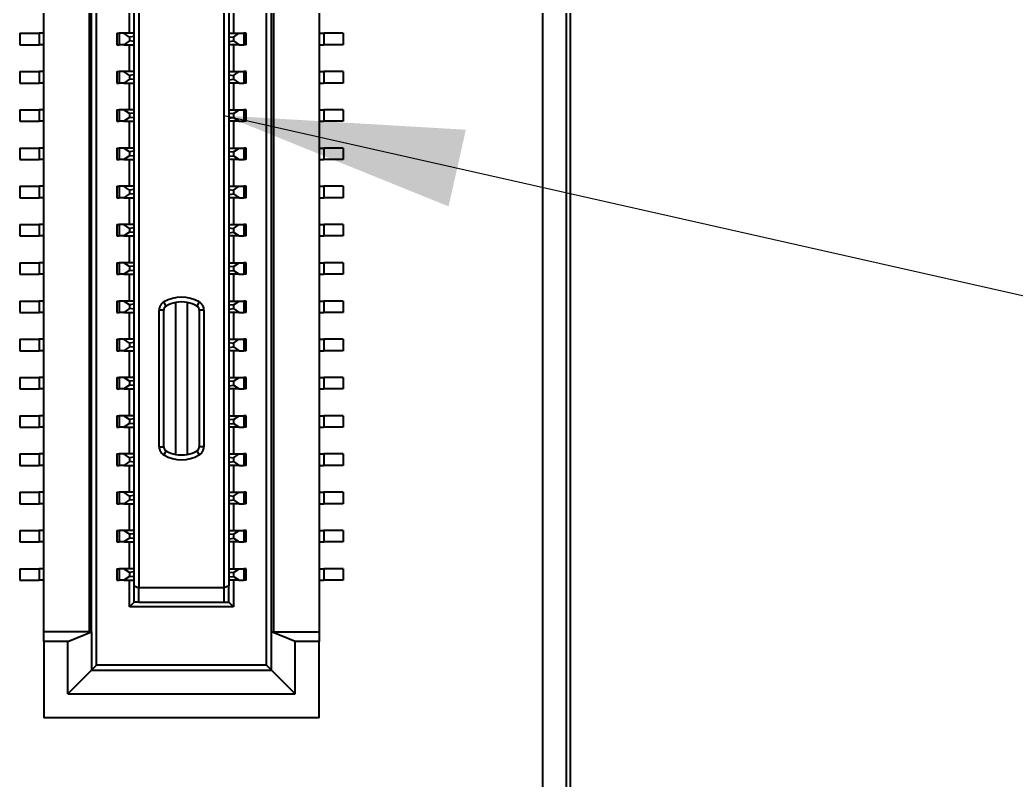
# Model space of a CAD drawing. Header units: millimetres. Extents: x 15 to 292, y 5 to 205.
# Drawn here: x 215.93 to 226.34, y 165.24 to 173.19 of the extents above; entities that cross this region are included whole.
import ezdxf

# ---------------------------------------------------------------- set-up
doc = ezdxf.new("R2010")
doc.units = ezdxf.units.MM
doc.layers.add('Annotations', color=7, linetype='Continuous')
doc.layers.add('Geometries', color=7, linetype='Continuous')
doc.dimstyles.new('ISO-25', dxfattribs={"dimtxt": 2.5, "dimasz": 2.5, "dimexe": 1.25, "dimexo": 0.625, "dimtad": 1, "dimtxsty": 'Standard', "dimcen": 2.5, "dimadec": 0, "dimazin": 0, "dimtfac": 1, "dimtmove": 0, "dimatfit": 3, "dimfxl": 1, "dimarcsym": 0})

msp = doc.modelspace()

# ---------------------------------------------------------------- linework, layer by layer
at = {"layer": 'Geometries', "linetype": 'Continuous', "lineweight": 40}
for p, q in [((221.64, 190.605), (221.64, 157.605)), ((221.683, 152.605), (221.683, 190.605)), ((221.39, 190.355), (221.39, 157.855)), ((216.725, 166.44), (216.725, 177.94)), ((218.505, 166.44), (218.505, 177.94)), ((216.65, 177.59), (216.65, 166.79)), ((216.675, 166.79), (216.675, 177.59)), ((218.555, 166.79), (218.555, 177.59)), ((218.58, 166.79), (218.58, 177.59)), ((217.17, 177.13), (217.17, 167.25)), ((218.06, 167.25), (218.06, 177.13)), ((216.175, 173.05), (216.175, 173.33)), ((217.07, 173.05), (217.07, 173.33)), ((217.12, 173.05), (217.12, 173.33)), ((218.11, 173.33), (218.11, 173.05)), ((218.16, 173.33), (218.16, 173.05)), ((219.055, 173.33), (219.055, 173.05)), ((215.925, 173.05), (215.925, 172.93)), ((215.925, 173.05), (216.125, 173.05)), ((216.175, 173.05), (216.125, 173.05)), ((216.125, 173.05), (216.125, 172.93)), ((216.175, 172.93), (216.175, 173.05)), ((216.94, 173.05), (216.962, 173.05)), ((216.94, 173.05), (216.94, 172.93)), ((217.011, 173.05), (216.962, 173.05)), ((216.962, 173.05), (216.962, 172.93)), ((217.07, 173.01), (217.011, 173.05)), ((217.07, 173.05), (217.011, 173.05)), ((217.07, 172.97), (217.011, 172.93)), ((217.12, 173.05), (217.07, 173.05)), ((217.118, 173.016), (217.07, 173.01)), ((217.07, 173.01), (217.07, 172.97)), ((217.118, 172.966), (217.07, 172.97)), ((217.12, 172.93), (217.12, 173.05)), ((218.11, 173.05), (218.16, 173.05)), ((218.11, 173.05), (218.11, 173.05)), ((218.11, 173.05), (218.11, 172.93)), ((218.113, 173.015), (218.16, 173.01)), ((218.113, 172.964), (218.16, 172.97)), ((218.16, 173.01), (218.219, 173.05)), ((218.16, 173.05), (218.219, 173.05)), ((218.16, 173.01), (218.16, 172.97)), ((218.16, 172.97), (218.219, 172.93)), ((218.219, 173.05), (218.268, 173.05)), ((218.29, 173.05), (218.268, 173.05)), ((218.268, 173.05), (218.268, 172.93)), ((218.29, 172.93), (218.29, 173.05)), ((219.055, 173.05), (219.105, 173.05)), ((219.055, 173.05), (219.055, 172.93)), ((219.105, 173.05), (219.105, 172.93)), ((219.305, 173.05), (219.105, 173.05)), ((219.305, 173.05), (219.305, 172.93)), ((215.925, 172.93), (216.125, 172.93)), ((216.175, 172.93), (216.125, 172.93)), ((216.175, 172.65), (216.175, 172.93)), ((216.94, 172.93), (216.962, 172.93)), ((217.011, 172.93), (216.962, 172.93)), ((217.011, 172.93), (217.07, 172.93)), ((217.07, 172.93), (217.12, 172.93)), ((217.07, 172.65), (217.07, 172.93)), ((217.12, 172.65), (217.12, 172.93)), ((218.16, 172.93), (218.11, 172.93)), ((218.11, 172.93), (218.11, 172.65)), ((218.16, 172.93), (218.16, 172.65)), ((218.219, 172.93), (218.16, 172.93)), ((218.219, 172.93), (218.268, 172.93)), ((218.29, 172.93), (218.268, 172.93)), ((219.055, 172.93), (219.105, 172.93)), ((219.055, 172.93), (219.055, 172.65)), ((219.305, 172.93), (219.105, 172.93)), ((215.925, 172.65), (216.125, 172.65)), ((215.925, 172.65), (215.925, 172.53)), ((216.125, 172.65), (216.125, 172.53)), ((216.175, 172.65), (216.125, 172.65)), ((216.175, 172.53), (216.175, 172.65)), ((216.94, 172.65), (216.94, 172.53)), ((216.94, 172.65), (216.962, 172.65)), ((216.962, 172.65), (216.962, 172.53)), ((217.011, 172.65), (216.962, 172.65)), ((217.07, 172.61), (217.011, 172.65)), ((217.07, 172.65), (217.011, 172.65)), ((217.12, 172.65), (217.07, 172.65)), ((217.12, 172.53), (217.12, 172.65)), ((218.11, 172.65), (218.11, 172.649)), ((218.11, 172.65), (218.16, 172.65)), ((218.11, 172.649), (218.11, 172.53)), ((218.16, 172.61), (218.219, 172.65)), ((218.16, 172.65), (218.219, 172.65)), ((218.219, 172.65), (218.268, 172.65)), ((218.268, 172.65), (218.268, 172.53)), ((218.29, 172.65), (218.268, 172.65)), ((218.29, 172.53), (218.29, 172.65)), ((219.055, 172.65), (219.105, 172.65)), ((219.055, 172.65), (219.055, 172.53)), ((219.305, 172.65), (219.105, 172.65)), ((219.105, 172.65), (219.105, 172.53)), ((219.305, 172.65), (219.305, 172.53)), ((217.07, 172.57), (217.011, 172.53)), ((217.118, 172.616), (217.07, 172.61)), ((217.07, 172.61), (217.07, 172.57)), ((217.118, 172.566), (217.07, 172.57)), ((218.113, 172.615), (218.16, 172.61)), ((218.113, 172.564), (218.16, 172.57)), ((218.16, 172.61), (218.16, 172.57)), ((218.16, 172.57), (218.219, 172.53)), ((215.925, 172.53), (216.125, 172.53)), ((216.175, 172.53), (216.125, 172.53)), ((216.175, 172.25), (216.175, 172.53)), ((216.94, 172.53), (216.962, 172.53)), ((217.011, 172.53), (216.962, 172.53)), ((217.011, 172.53), (217.07, 172.53)), ((217.07, 172.25), (217.07, 172.53)), ((217.07, 172.53), (217.12, 172.53)), ((217.12, 172.25), (217.12, 172.53)), ((218.11, 172.53), (218.11, 172.25)), ((218.16, 172.53), (218.11, 172.53)), ((218.16, 172.53), (218.16, 172.25)), ((218.219, 172.53), (218.16, 172.53)), ((218.219, 172.53), (218.268, 172.53)), ((218.29, 172.53), (218.268, 172.53)), ((219.055, 172.53), (219.055, 172.25)), ((219.055, 172.53), (219.105, 172.53)), ((219.305, 172.53), (219.105, 172.53)), ((215.925, 172.25), (215.925, 172.13)), ((215.925, 172.25), (216.125, 172.25)), ((216.125, 172.25), (216.125, 172.13)), ((216.175, 172.25), (216.125, 172.25)), ((216.175, 172.13), (216.175, 172.25)), ((216.94, 172.25), (216.962, 172.25)), ((216.94, 172.25), (216.94, 172.13)), ((217.011, 172.25), (216.962, 172.25)), ((216.962, 172.25), (216.962, 172.13)), ((217.07, 172.21), (217.011, 172.25)), ((217.07, 172.25), (217.011, 172.25)), ((217.12, 172.25), (217.07, 172.25)), ((217.12, 172.13), (217.12, 172.25)), ((218.11, 172.25), (218.16, 172.25)), ((218.11, 172.25), (218.11, 172.249)), ((218.11, 172.249), (218.11, 172.13)), ((218.16, 172.21), (218.219, 172.25)), ((218.16, 172.25), (218.219, 172.25)), ((218.219, 172.25), (218.268, 172.25)), ((218.29, 172.25), (218.268, 172.25)), ((218.268, 172.25), (218.268, 172.13)), ((218.29, 172.13), (218.29, 172.25)), ((219.055, 172.25), (219.105, 172.25)), ((219.055, 172.25), (219.055, 172.13)), ((219.305, 172.25), (219.105, 172.25)), ((219.105, 172.25), (219.105, 172.13)), ((219.305, 172.25), (219.305, 172.13)), ((215.925, 172.13), (216.125, 172.13)), ((216.175, 172.13), (216.125, 172.13)), ((216.175, 171.85), (216.175, 172.13)), ((216.94, 172.13), (216.962, 172.13)), ((217.011, 172.13), (216.962, 172.13)), ((217.07, 172.17), (217.011, 172.13)), ((217.011, 172.13), (217.07, 172.13)), ((217.118, 172.216), (217.07, 172.21)), ((217.07, 172.21), (217.07, 172.17)), ((217.118, 172.166), (217.07, 172.17)), ((217.07, 172.13), (217.12, 172.13)), ((217.07, 171.85), (217.07, 172.13)), ((217.12, 171.85), (217.12, 172.13)), ((218.16, 172.13), (218.11, 172.13)), ((218.11, 172.13), (218.11, 171.85)), ((218.113, 172.215), (218.16, 172.21)), ((218.113, 172.164), (218.16, 172.17)), ((218.16, 172.21), (218.16, 172.17)), ((218.16, 172.17), (218.219, 172.13)), ((218.16, 172.13), (218.16, 171.85)), ((218.219, 172.13), (218.16, 172.13)), ((218.219, 172.13), (218.268, 172.13)), ((218.29, 172.13), (218.268, 172.13)), ((219.055, 172.13), (219.105, 172.13)), ((219.055, 172.13), (219.055, 171.85)), ((219.305, 172.13), (219.105, 172.13)), ((215.925, 171.85), (216.125, 171.85)), ((215.925, 171.85), (215.925, 171.73)), ((216.175, 171.85), (216.125, 171.85)), ((216.125, 171.85), (216.125, 171.73)), ((216.175, 171.73), (216.175, 171.85)), ((216.94, 171.85), (216.962, 171.85)), ((216.94, 171.85), (216.94, 171.73)), ((216.962, 171.85), (216.962, 171.73)), ((217.011, 171.85), (216.962, 171.85)), ((217.07, 171.85), (217.011, 171.85)), ((217.07, 171.81), (217.011, 171.85)), ((217.12, 171.85), (217.07, 171.85)), ((217.118, 171.816), (217.07, 171.81)), ((217.07, 171.81), (217.07, 171.77)), ((217.12, 171.73), (217.12, 171.85)), ((218.11, 171.85), (218.16, 171.85)), ((218.11, 171.85), (218.11, 171.73)), ((218.113, 171.815), (218.16, 171.81)), ((218.16, 171.85), (218.219, 171.85)), ((218.16, 171.81), (218.219, 171.85)), ((218.16, 171.81), (218.16, 171.77)), ((218.219, 171.85), (218.268, 171.85)), ((218.268, 171.85), (218.268, 171.73)), ((218.29, 171.85), (218.268, 171.85)), ((218.29, 171.73), (218.29, 171.85)), ((219.055, 171.85), (219.105, 171.85)), ((219.055, 171.85), (219.055, 171.73)), ((219.105, 171.85), (219.105, 171.73)), ((219.305, 171.85), (219.105, 171.85)), ((219.305, 171.85), (219.305, 171.73)), ((215.925, 171.73), (216.125, 171.73)), ((216.175, 171.73), (216.125, 171.73)), ((216.175, 171.45), (216.175, 171.73)), ((216.94, 171.73), (216.962, 171.73)), ((217.011, 171.73), (216.962, 171.73)), ((217.07, 171.77), (217.011, 171.73)), ((217.011, 171.73), (217.07, 171.73)), ((217.118, 171.766), (217.07, 171.77)), ((217.07, 171.73), (217.12, 171.73)), ((217.07, 171.45), (217.07, 171.73)), ((217.12, 171.45), (217.12, 171.73)), ((218.11, 171.73), (218.11, 171.45)), ((218.16, 171.73), (218.11, 171.73)), ((218.11, 171.73), (218.11, 171.73)), ((218.113, 171.764), (218.16, 171.77)), ((218.16, 171.77), (218.219, 171.73)), ((218.16, 171.73), (218.16, 171.45)), ((218.219, 171.73), (218.16, 171.73)), ((218.219, 171.73), (218.268, 171.73)), ((218.29, 171.73), (218.268, 171.73)), ((219.055, 171.73), (219.055, 171.45)), ((219.055, 171.73), (219.105, 171.73)), ((219.305, 171.73), (219.105, 171.73)), ((215.925, 171.45), (216.125, 171.45)), ((215.925, 171.45), (215.925, 171.33)), ((216.175, 171.45), (216.125, 171.45)), ((216.125, 171.45), (216.125, 171.33)), ((216.175, 171.33), (216.175, 171.45)), ((216.94, 171.45), (216.962, 171.45)), ((216.94, 171.45), (216.94, 171.33)), ((217.011, 171.45), (216.962, 171.45)), ((216.962, 171.45), (216.962, 171.33)), ((217.07, 171.45), (217.011, 171.45)), ((217.07, 171.41), (217.011, 171.45)), ((217.12, 171.45), (217.07, 171.45)), ((217.118, 171.416), (217.07, 171.41)), ((217.07, 171.41), (217.07, 171.37)), ((217.12, 171.33), (217.12, 171.45)), ((218.11, 171.45), (218.16, 171.45)), ((218.11, 171.45), (218.11, 171.33)), ((218.113, 171.415), (218.16, 171.41)), ((218.16, 171.45), (218.219, 171.45)), ((218.16, 171.41), (218.219, 171.45)), ((218.16, 171.41), (218.16, 171.37)), ((218.219, 171.45), (218.268, 171.45)), ((218.268, 171.45), (218.268, 171.33)), ((218.29, 171.45), (218.268, 171.45)), ((218.29, 171.33), (218.29, 171.45)), ((219.055, 171.45), (219.105, 171.45)), ((219.055, 171.45), (219.055, 171.33)), ((219.105, 171.45), (219.105, 171.33)), ((219.305, 171.45), (219.105, 171.45)), ((219.305, 171.45), (219.305, 171.33)), ((215.925, 171.33), (216.125, 171.33)), ((216.175, 171.33), (216.125, 171.33)), ((216.175, 171.05), (216.175, 171.33)), ((216.94, 171.33), (216.962, 171.33)), ((217.011, 171.33), (216.962, 171.33)), ((217.07, 171.37), (217.011, 171.33)), ((217.011, 171.33), (217.07, 171.33)), ((217.118, 171.366), (217.07, 171.37)), ((217.07, 171.33), (217.12, 171.33)), ((217.07, 171.05), (217.07, 171.33)), ((217.12, 171.05), (217.12, 171.33)), ((218.11, 171.33), (218.11, 171.33)), ((218.11, 171.33), (218.11, 171.05)), ((218.16, 171.33), (218.11, 171.33)), ((218.113, 171.364), (218.16, 171.37)), ((218.16, 171.37), (218.219, 171.33)), ((218.16, 171.33), (218.16, 171.05)), ((218.219, 171.33), (218.16, 171.33)), ((218.219, 171.33), (218.268, 171.33)), ((218.29, 171.33), (218.268, 171.33)), ((219.055, 171.33), (219.055, 171.05)), ((219.055, 171.33), (219.105, 171.33)), ((219.305, 171.33), (219.105, 171.33)), ((215.925, 171.05), (216.125, 171.05)), ((215.925, 171.05), (215.925, 170.93)), ((216.175, 171.05), (216.125, 171.05)), ((216.125, 171.05), (216.125, 170.93)), ((216.175, 170.93), (216.175, 171.05)), ((216.94, 171.05), (216.94, 170.93)), ((216.94, 171.05), (216.962, 171.05)), ((217.011, 171.05), (216.962, 171.05)), ((216.962, 171.05), (216.962, 170.93)), ((217.07, 171.05), (217.011, 171.05)), ((217.07, 171.01), (217.011, 171.05)), ((217.12, 171.05), (217.07, 171.05)), ((217.118, 171.016), (217.07, 171.01)), ((217.07, 171.01), (217.07, 170.97)), ((217.12, 170.93), (217.12, 171.05)), ((218.11, 171.05), (218.11, 170.93)), ((218.11, 171.05), (218.16, 171.05)), ((218.113, 171.015), (218.16, 171.01)), ((218.16, 171.01), (218.219, 171.05)), ((218.16, 171.05), (218.219, 171.05)), ((218.16, 171.01), (218.16, 170.97)), ((218.219, 171.05), (218.268, 171.05)), ((218.29, 171.05), (218.268, 171.05)), ((218.268, 171.05), (218.268, 170.93)), ((218.29, 170.93), (218.29, 171.05)), ((219.055, 171.05), (219.105, 171.05)), ((219.055, 171.05), (219.055, 170.93)), ((219.105, 171.05), (219.105, 170.93)), ((219.305, 171.05), (219.105, 171.05)), ((219.305, 171.05), (219.305, 170.93)), ((215.925, 170.93), (216.125, 170.93)), ((216.175, 170.93), (216.125, 170.93)), ((216.175, 170.65), (216.175, 170.93)), ((216.94, 170.93), (216.962, 170.93)), ((217.011, 170.93), (216.962, 170.93)), ((217.07, 170.97), (217.011, 170.93)), ((217.011, 170.93), (217.07, 170.93)), ((217.118, 170.966), (217.07, 170.97)), ((217.07, 170.93), (217.12, 170.93)), ((217.07, 170.65), (217.07, 170.93)), ((217.12, 170.65), (217.12, 170.93)), ((218.16, 170.93), (218.11, 170.93)), ((218.11, 170.93), (218.11, 170.93)), ((218.11, 170.93), (218.11, 170.65)), ((218.113, 170.964), (218.16, 170.97)), ((218.16, 170.97), (218.219, 170.93)), ((218.16, 170.93), (218.16, 170.65)), ((218.219, 170.93), (218.16, 170.93)), ((218.219, 170.93), (218.268, 170.93)), ((218.29, 170.93), (218.268, 170.93)), ((219.055, 170.93), (219.105, 170.93)), ((219.055, 170.93), (219.055, 170.65)), ((219.305, 170.93), (219.105, 170.93)), ((215.925, 170.65), (215.925, 170.53)), ((215.925, 170.65), (216.125, 170.65)), ((216.175, 170.65), (216.125, 170.65)), ((216.125, 170.65), (216.125, 170.53)), ((216.175, 170.53), (216.175, 170.65)), ((216.94, 170.65), (216.962, 170.65)), ((216.94, 170.65), (216.94, 170.53)), ((216.962, 170.65), (216.962, 170.53)), ((217.011, 170.65), (216.962, 170.65)), ((217.07, 170.65), (217.011, 170.65)), ((217.07, 170.61), (217.011, 170.65)), ((217.07, 170.57), (217.011, 170.53)), ((217.12, 170.65), (217.07, 170.65)), ((217.118, 170.616), (217.07, 170.61)), ((217.07, 170.61), (217.07, 170.57)), ((217.118, 170.566), (217.07, 170.57)), ((217.12, 170.53), (217.12, 170.65)), ((218.11, 170.65), (218.11, 170.53)), ((218.11, 170.65), (218.16, 170.65)), ((218.113, 170.615), (218.16, 170.61)), ((218.113, 170.564), (218.16, 170.57)), ((218.16, 170.61), (218.219, 170.65)), ((218.16, 170.65), (218.219, 170.65)), ((218.16, 170.61), (218.16, 170.57)), ((218.16, 170.57), (218.219, 170.53)), ((218.219, 170.65), (218.268, 170.65)), ((218.29, 170.65), (218.268, 170.65)), ((218.268, 170.65), (218.268, 170.53)), ((218.29, 170.53), (218.29, 170.65)), ((219.055, 170.65), (219.105, 170.65)), ((219.055, 170.65), (219.055, 170.53)), ((219.305, 170.65), (219.105, 170.65)), ((219.105, 170.65), (219.105, 170.53)), ((219.305, 170.65), (219.305, 170.53)), ((215.925, 170.53), (216.125, 170.53)), ((216.175, 170.53), (216.125, 170.53)), ((216.175, 170.25), (216.175, 170.53)), ((216.94, 170.53), (216.962, 170.53)), ((217.011, 170.53), (216.962, 170.53)), ((217.011, 170.53), (217.07, 170.53)), ((217.07, 170.53), (217.12, 170.53)), ((217.07, 170.25), (217.07, 170.53)), ((217.12, 170.25), (217.12, 170.53)), ((218.16, 170.53), (218.11, 170.53)), ((218.11, 170.53), (218.11, 170.25)), ((218.11, 170.53), (218.11, 170.53)), ((218.16, 170.53), (218.16, 170.25)), ((218.219, 170.53), (218.16, 170.53)), ((218.219, 170.53), (218.268, 170.53)), ((218.29, 170.53), (218.268, 170.53)), ((219.055, 170.53), (219.105, 170.53)), ((219.055, 170.53), (219.055, 170.25)), ((219.305, 170.53), (219.105, 170.53)), ((215.925, 170.25), (216.125, 170.25)), ((215.925, 170.25), (215.925, 170.13)), ((216.175, 170.25), (216.125, 170.25)), ((216.125, 170.25), (216.125, 170.13)), ((216.175, 170.13), (216.175, 170.25)), ((216.94, 170.25), (216.94, 170.13)), ((216.94, 170.25), (216.962, 170.25)), ((217.011, 170.25), (216.962, 170.25)), ((216.962, 170.25), (216.962, 170.13)), ((217.07, 170.25), (217.011, 170.25)), ((217.07, 170.21), (217.011, 170.25)), ((217.12, 170.25), (217.07, 170.25)), ((217.12, 170.13), (217.12, 170.25)), ((218.11, 170.25), (218.16, 170.25)), ((218.11, 170.25), (218.11, 170.13)), ((218.16, 170.21), (218.219, 170.25)), ((218.16, 170.25), (218.219, 170.25)), ((218.219, 170.25), (218.268, 170.25)), ((218.29, 170.25), (218.268, 170.25)), ((218.268, 170.25), (218.268, 170.13)), ((218.29, 170.13), (218.29, 170.25)), ((219.055, 170.25), (219.105, 170.25)), ((219.055, 170.25), (219.055, 170.13)), ((219.105, 170.25), (219.105, 170.13)), ((219.305, 170.25), (219.105, 170.25)), ((219.305, 170.25), (219.305, 170.13)), ((217.07, 170.17), (217.011, 170.13)), ((217.118, 170.216), (217.07, 170.21)), ((217.07, 170.21), (217.07, 170.17)), ((217.118, 170.166), (217.07, 170.17)), ((217.38, 168.726), (217.38, 170.154)), ((217.43, 170.154), (217.38, 170.154)), ((217.455, 170.197), (217.43, 170.241)), ((217.43, 168.726), (217.43, 170.154)), ((217.555, 168.646), (217.555, 170.235)), ((217.675, 170.235), (217.675, 168.646)), ((217.8, 170.241), (217.775, 170.197)), ((217.8, 170.154), (217.8, 168.726)), ((217.85, 170.154), (217.8, 170.154)), ((217.85, 170.154), (217.85, 168.726)), ((218.113, 170.215), (218.16, 170.21)), ((218.113, 170.164), (218.16, 170.17)), ((218.16, 170.21), (218.16, 170.17)), ((218.16, 170.17), (218.219, 170.13)), ((215.925, 170.13), (216.125, 170.13)), ((216.175, 170.13), (216.125, 170.13)), ((216.175, 169.85), (216.175, 170.13)), ((216.94, 170.13), (216.962, 170.13)), ((217.011, 170.13), (216.962, 170.13)), ((217.011, 170.13), (217.07, 170.13)), ((217.07, 170.13), (217.12, 170.13)), ((217.07, 169.85), (217.07, 170.13)), ((217.12, 169.85), (217.12, 170.13)), ((218.11, 170.13), (218.11, 169.85)), ((218.16, 170.13), (218.11, 170.13)), ((218.11, 170.13), (218.11, 170.13)), ((218.16, 170.13), (218.16, 169.85)), ((218.219, 170.13), (218.16, 170.13)), ((218.219, 170.13), (218.268, 170.13)), ((218.29, 170.13), (218.268, 170.13)), ((219.055, 170.13), (219.105, 170.13)), ((219.055, 170.13), (219.055, 169.85)), ((219.305, 170.13), (219.105, 170.13)), ((215.925, 169.85), (216.125, 169.85)), ((215.925, 169.85), (215.925, 169.73)), ((216.125, 169.85), (216.125, 169.73)), ((216.175, 169.85), (216.125, 169.85)), ((216.175, 169.73), (216.175, 169.85)), ((216.94, 169.85), (216.94, 169.73)), ((216.94, 169.85), (216.962, 169.85)), ((217.011, 169.85), (216.962, 169.85)), ((216.962, 169.85), (216.962, 169.73)), ((217.07, 169.85), (217.011, 169.85)), ((217.07, 169.81), (217.011, 169.85)), ((217.12, 169.85), (217.07, 169.85)), ((217.12, 169.73), (217.12, 169.85)), ((218.11, 169.85), (218.11, 169.849)), ((218.11, 169.85), (218.16, 169.85)), ((218.11, 169.849), (218.11, 169.73)), ((218.16, 169.85), (218.219, 169.85)), ((218.16, 169.81), (218.219, 169.85)), ((218.219, 169.85), (218.268, 169.85)), ((218.268, 169.85), (218.268, 169.73)), ((218.29, 169.85), (218.268, 169.85)), ((218.29, 169.73), (218.29, 169.85)), ((219.055, 169.85), (219.105, 169.85)), ((219.055, 169.85), (219.055, 169.73)), ((219.105, 169.85), (219.105, 169.73)), ((219.305, 169.85), (219.105, 169.85)), ((219.305, 169.85), (219.305, 169.73)), ((215.925, 169.73), (216.125, 169.73)), ((216.175, 169.73), (216.125, 169.73)), ((216.175, 169.45), (216.175, 169.73)), ((216.94, 169.73), (216.962, 169.73)), ((217.011, 169.73), (216.962, 169.73)), ((217.07, 169.77), (217.011, 169.73)), ((217.011, 169.73), (217.07, 169.73)), ((217.118, 169.816), (217.07, 169.81)), ((217.07, 169.81), (217.07, 169.77)), ((217.118, 169.766), (217.07, 169.77)), ((217.07, 169.73), (217.12, 169.73)), ((217.07, 169.45), (217.07, 169.73)), ((217.12, 169.45), (217.12, 169.73)), ((218.16, 169.73), (218.11, 169.73)), ((218.11, 169.73), (218.11, 169.45)), ((218.113, 169.815), (218.16, 169.81)), ((218.113, 169.764), (218.16, 169.77)), ((218.16, 169.81), (218.16, 169.77)), ((218.16, 169.77), (218.219, 169.73)), ((218.16, 169.73), (218.16, 169.45)), ((218.219, 169.73), (218.16, 169.73)), ((218.219, 169.73), (218.268, 169.73)), ((218.29, 169.73), (218.268, 169.73)), ((219.055, 169.73), (219.105, 169.73)), ((219.055, 169.73), (219.055, 169.45)), ((219.305, 169.73), (219.105, 169.73)), ((215.925, 169.45), (215.925, 169.33)), ((215.925, 169.45), (216.125, 169.45)), ((216.125, 169.45), (216.125, 169.33)), ((216.175, 169.45), (216.125, 169.45)), ((216.175, 169.33), (216.175, 169.45)), ((216.94, 169.45), (216.962, 169.45)), ((216.94, 169.45), (216.94, 169.33)), ((217.011, 169.45), (216.962, 169.45)), ((216.962, 169.45), (216.962, 169.33)), ((217.07, 169.41), (217.011, 169.45)), ((217.07, 169.45), (217.011, 169.45)), ((217.12, 169.45), (217.07, 169.45)), ((217.118, 169.416), (217.07, 169.41)), ((217.07, 169.41), (217.07, 169.37)), ((217.12, 169.33), (217.12, 169.45)), ((218.11, 169.45), (218.11, 169.33)), ((218.11, 169.45), (218.16, 169.45)), ((218.113, 169.415), (218.16, 169.41)), ((218.16, 169.45), (218.219, 169.45)), ((218.16, 169.41), (218.219, 169.45)), ((218.16, 169.41), (218.16, 169.37)), ((218.219, 169.45), (218.268, 169.45)), ((218.29, 169.45), (218.268, 169.45)), ((218.268, 169.45), (218.268, 169.33)), ((218.29, 169.33), (218.29, 169.45)), ((219.055, 169.45), (219.105, 169.45)), ((219.055, 169.45), (219.055, 169.33)), ((219.305, 169.45), (219.105, 169.45)), ((219.105, 169.45), (219.105, 169.33)), ((219.305, 169.45), (219.305, 169.33)), ((215.925, 169.33), (216.125, 169.33)), ((216.175, 169.33), (216.125, 169.33)), ((216.175, 169.05), (216.175, 169.33)), ((216.94, 169.33), (216.962, 169.33)), ((217.011, 169.33), (216.962, 169.33)), ((217.07, 169.37), (217.011, 169.33)), ((217.011, 169.33), (217.07, 169.33)), ((217.118, 169.366), (217.07, 169.37)), ((217.07, 169.33), (217.12, 169.33)), ((217.07, 169.05), (217.07, 169.33)), ((217.12, 169.05), (217.12, 169.33)), ((218.11, 169.33), (218.11, 169.33)), ((218.11, 169.33), (218.11, 169.05)), ((218.16, 169.33), (218.11, 169.33)), ((218.113, 169.364), (218.16, 169.37)), ((218.16, 169.37), (218.219, 169.33)), ((218.16, 169.33), (218.16, 169.05)), ((218.219, 169.33), (218.16, 169.33)), ((218.219, 169.33), (218.268, 169.33)), ((218.29, 169.33), (218.268, 169.33)), ((219.055, 169.33), (219.105, 169.33)), ((219.055, 169.33), (219.055, 169.05)), ((219.305, 169.33), (219.105, 169.33)), ((215.925, 169.05), (216.125, 169.05)), ((215.925, 169.05), (215.925, 168.93)), ((216.175, 169.05), (216.125, 169.05)), ((216.125, 169.05), (216.125, 168.93)), ((216.175, 168.93), (216.175, 169.05)), ((216.94, 169.05), (216.962, 169.05)), ((216.94, 169.05), (216.94, 168.93)), ((216.962, 169.05), (216.962, 168.93)), ((217.011, 169.05), (216.962, 169.05)), ((217.07, 169.05), (217.011, 169.05)), ((217.07, 169.01), (217.011, 169.05)), ((217.12, 169.05), (217.07, 169.05)), ((217.118, 169.016), (217.07, 169.01)), ((217.07, 169.01), (217.07, 168.97)), ((217.12, 168.93), (217.12, 169.05)), ((218.11, 169.05), (218.16, 169.05)), ((218.11, 169.05), (218.11, 168.93)), ((218.113, 169.015), (218.16, 169.01)), ((218.16, 169.01), (218.219, 169.05)), ((218.16, 169.05), (218.219, 169.05)), ((218.16, 169.01), (218.16, 168.97)), ((218.219, 169.05), (218.268, 169.05)), ((218.29, 169.05), (218.268, 169.05)), ((218.268, 169.05), (218.268, 168.93)), ((218.29, 168.93), (218.29, 169.05)), ((219.055, 169.05), (219.105, 169.05)), ((219.055, 169.05), (219.055, 168.93)), ((219.105, 169.05), (219.105, 168.93)), ((219.305, 169.05), (219.105, 169.05)), ((219.305, 169.05), (219.305, 168.93)), ((215.925, 168.93), (216.125, 168.93)), ((216.175, 168.93), (216.125, 168.93)), ((216.175, 168.65), (216.175, 168.93)), ((216.94, 168.93), (216.962, 168.93)), ((217.011, 168.93), (216.962, 168.93)), ((217.07, 168.97), (217.011, 168.93)), ((217.011, 168.93), (217.07, 168.93)), ((217.118, 168.966), (217.07, 168.97)), ((217.07, 168.65), (217.07, 168.93)), ((217.07, 168.93), (217.12, 168.93)), ((217.12, 168.65), (217.12, 168.93)), ((218.16, 168.93), (218.11, 168.93)), ((218.11, 168.93), (218.11, 168.93)), ((218.11, 168.93), (218.11, 168.65)), ((218.113, 168.964), (218.16, 168.97)), ((218.16, 168.97), (218.219, 168.93)), ((218.16, 168.93), (218.16, 168.65)), ((218.219, 168.93), (218.16, 168.93)), ((218.219, 168.93), (218.268, 168.93)), ((218.29, 168.93), (218.268, 168.93)), ((219.055, 168.93), (219.105, 168.93)), ((219.055, 168.93), (219.055, 168.65)), ((219.305, 168.93), (219.105, 168.93)), ((217.38, 168.726), (217.43, 168.726)), ((217.455, 168.683), (217.43, 168.64)), ((217.775, 168.683), (217.8, 168.64)), ((217.85, 168.726), (217.8, 168.726)), ((215.925, 168.65), (215.925, 168.53)), ((215.925, 168.65), (216.125, 168.65)), ((216.125, 168.65), (216.125, 168.53)), ((216.175, 168.65), (216.125, 168.65)), ((216.175, 168.53), (216.175, 168.65)), ((216.94, 168.65), (216.94, 168.53)), ((216.94, 168.65), (216.962, 168.65)), ((216.962, 168.65), (216.962, 168.53)), ((217.011, 168.65), (216.962, 168.65)), ((217.07, 168.61), (217.011, 168.65)), ((217.07, 168.65), (217.011, 168.65)), ((217.12, 168.65), (217.07, 168.65)), ((217.118, 168.616), (217.07, 168.61)), ((217.07, 168.61), (217.07, 168.57)), ((217.12, 168.53), (217.12, 168.65)), ((218.11, 168.65), (218.16, 168.65)), ((218.11, 168.65), (218.11, 168.53)), ((218.113, 168.615), (218.16, 168.61)), ((218.16, 168.61), (218.219, 168.65)), ((218.16, 168.65), (218.219, 168.65)), ((218.16, 168.61), (218.16, 168.57)), ((218.219, 168.65), (218.268, 168.65)), ((218.29, 168.65), (218.268, 168.65)), ((218.268, 168.65), (218.268, 168.53)), ((218.29, 168.53), (218.29, 168.65)), ((219.055, 168.65), (219.105, 168.65)), ((219.055, 168.65), (219.055, 168.53)), ((219.305, 168.65), (219.105, 168.65)), ((219.105, 168.65), (219.105, 168.53)), ((219.305, 168.65), (219.305, 168.53)), ((215.925, 168.53), (216.125, 168.53)), ((216.175, 168.53), (216.125, 168.53)), ((216.175, 168.25), (216.175, 168.53)), ((216.94, 168.53), (216.962, 168.53)), ((217.011, 168.53), (216.962, 168.53)), ((217.07, 168.57), (217.011, 168.53)), ((217.011, 168.53), (217.07, 168.53)), ((217.118, 168.566), (217.07, 168.57)), ((217.07, 168.53), (217.12, 168.53)), ((217.07, 168.25), (217.07, 168.53)), ((217.12, 168.25), (217.12, 168.53)), ((218.11, 168.53), (218.11, 168.53)), ((218.11, 168.53), (218.11, 168.25)), ((218.16, 168.53), (218.11, 168.53)), ((218.113, 168.564), (218.16, 168.57)), ((218.16, 168.57), (218.219, 168.53)), ((218.16, 168.53), (218.16, 168.25)), ((218.219, 168.53), (218.16, 168.53)), ((218.219, 168.53), (218.268, 168.53)), ((218.29, 168.53), (218.268, 168.53)), ((219.055, 168.53), (219.055, 168.25)), ((219.055, 168.53), (219.105, 168.53)), ((219.305, 168.53), (219.105, 168.53)), ((215.925, 168.25), (215.925, 168.13)), ((215.925, 168.25), (216.125, 168.25)), ((216.175, 168.25), (216.125, 168.25)), ((216.125, 168.25), (216.125, 168.13)), ((216.175, 168.13), (216.175, 168.25)), ((216.94, 168.25), (216.962, 168.25)), ((216.94, 168.25), (216.94, 168.13)), ((216.962, 168.25), (216.962, 168.13)), ((217.011, 168.25), (216.962, 168.25)), ((217.07, 168.21), (217.011, 168.25)), ((217.07, 168.25), (217.011, 168.25)), ((217.07, 168.17), (217.011, 168.13)), ((217.12, 168.25), (217.07, 168.25)), ((217.118, 168.216), (217.07, 168.21)), ((217.07, 168.21), (217.07, 168.17)), ((217.118, 168.166), (217.07, 168.17)), ((217.12, 168.13), (217.12, 168.25)), ((218.11, 168.25), (218.16, 168.25)), ((218.11, 168.25), (218.11, 168.13)), ((218.11, 168.25), (218.11, 168.25)), ((218.113, 168.215), (218.16, 168.21)), ((218.113, 168.164), (218.16, 168.17)), ((218.16, 168.25), (218.219, 168.25)), ((218.16, 168.21), (218.219, 168.25)), ((218.16, 168.21), (218.16, 168.17)), ((218.16, 168.17), (218.219, 168.13)), ((218.219, 168.25), (218.268, 168.25)), ((218.29, 168.25), (218.268, 168.25)), ((218.268, 168.25), (218.268, 168.13)), ((218.29, 168.13), (218.29, 168.25)), ((219.055, 168.25), (219.105, 168.25)), ((219.055, 168.25), (219.055, 168.13)), ((219.105, 168.25), (219.105, 168.13)), ((219.305, 168.25), (219.105, 168.25)), ((219.305, 168.25), (219.305, 168.13)), ((215.925, 168.13), (216.125, 168.13)), ((216.175, 168.13), (216.125, 168.13)), ((216.175, 167.85), (216.175, 168.13)), ((216.94, 168.13), (216.962, 168.13)), ((217.011, 168.13), (216.962, 168.13)), ((217.011, 168.13), (217.07, 168.13)), ((217.07, 168.13), (217.12, 168.13)), ((217.07, 167.85), (217.07, 168.13)), ((217.12, 167.85), (217.12, 168.13)), ((218.16, 168.13), (218.11, 168.13)), ((218.11, 168.13), (218.11, 167.85)), ((218.16, 168.13), (218.16, 167.85)), ((218.219, 168.13), (218.16, 168.13)), ((218.219, 168.13), (218.268, 168.13)), ((218.29, 168.13), (218.268, 168.13)), ((219.055, 168.13), (219.105, 168.13)), ((219.055, 168.13), (219.055, 167.85)), ((219.305, 168.13), (219.105, 168.13)), ((215.925, 167.85), (216.125, 167.85)), ((215.925, 167.85), (215.925, 167.73)), ((216.175, 167.85), (216.125, 167.85)), ((216.125, 167.85), (216.125, 167.73)), ((216.175, 167.73), (216.175, 167.85)), ((216.94, 167.85), (216.94, 167.73)), ((216.94, 167.85), (216.962, 167.85)), ((216.962, 167.85), (216.962, 167.73)), ((217.011, 167.85), (216.962, 167.85)), ((217.07, 167.81), (217.011, 167.85)), ((217.07, 167.85), (217.011, 167.85)), ((217.12, 167.85), (217.07, 167.85)), ((217.12, 167.73), (217.12, 167.85)), ((218.11, 167.85), (218.16, 167.85)), ((218.11, 167.85), (218.11, 167.849)), ((218.11, 167.849), (218.11, 167.73)), ((218.16, 167.85), (218.219, 167.85)), ((218.16, 167.81), (218.219, 167.85)), ((218.219, 167.85), (218.268, 167.85)), ((218.29, 167.85), (218.268, 167.85)), ((218.268, 167.85), (218.268, 167.73)), ((218.29, 167.73), (218.29, 167.85)), ((219.055, 167.85), (219.105, 167.85)), ((219.055, 167.85), (219.055, 167.73)), ((219.305, 167.85), (219.105, 167.85)), ((219.105, 167.85), (219.105, 167.73)), ((219.305, 167.85), (219.305, 167.73)), ((217.07, 167.77), (217.011, 167.73)), ((217.118, 167.816), (217.07, 167.81)), ((217.07, 167.81), (217.07, 167.77)), ((217.118, 167.766), (217.07, 167.77)), ((218.113, 167.815), (218.16, 167.81)), ((218.113, 167.764), (218.16, 167.77)), ((218.16, 167.81), (218.16, 167.77)), ((218.16, 167.77), (218.219, 167.73)), ((215.925, 167.73), (216.125, 167.73)), ((216.175, 167.73), (216.125, 167.73)), ((216.175, 167.45), (216.175, 167.73)), ((216.94, 167.73), (216.962, 167.73)), ((217.011, 167.73), (216.962, 167.73)), ((217.011, 167.73), (217.07, 167.73)), ((217.07, 167.45), (217.07, 167.73)), ((217.07, 167.73), (217.12, 167.73)), ((217.12, 167.45), (217.12, 167.73)), ((218.16, 167.73), (218.11, 167.73)), ((218.11, 167.73), (218.11, 167.45)), ((218.16, 167.73), (218.16, 167.45)), ((218.219, 167.73), (218.16, 167.73)), ((218.219, 167.73), (218.268, 167.73)), ((218.29, 167.73), (218.268, 167.73)), ((219.055, 167.73), (219.055, 167.45)), ((219.055, 167.73), (219.105, 167.73)), ((219.305, 167.73), (219.105, 167.73)), ((215.925, 167.45), (215.925, 167.33)), ((215.925, 167.45), (216.125, 167.45)), ((216.125, 167.45), (216.125, 167.33)), ((216.175, 167.45), (216.125, 167.45)), ((216.175, 167.33), (216.175, 167.45)), ((216.94, 167.45), (216.94, 167.33)), ((216.94, 167.45), (216.962, 167.45)), ((217.011, 167.45), (216.962, 167.45)), ((216.962, 167.45), (216.962, 167.33)), ((217.07, 167.45), (217.011, 167.45)), ((217.07, 167.41), (217.011, 167.45)), ((217.12, 167.45), (217.07, 167.45)), ((217.12, 167.33), (217.12, 167.45)), ((218.11, 167.45), (218.16, 167.45)), ((218.11, 167.45), (218.11, 167.449)), ((218.11, 167.449), (218.11, 167.33)), ((218.16, 167.41), (218.219, 167.45)), ((218.16, 167.45), (218.219, 167.45)), ((218.219, 167.45), (218.268, 167.45)), ((218.29, 167.45), (218.268, 167.45)), ((218.268, 167.45), (218.268, 167.33)), ((218.29, 167.33), (218.29, 167.45)), ((219.055, 167.45), (219.105, 167.45)), ((219.055, 167.45), (219.055, 167.33)), ((219.305, 167.45), (219.105, 167.45)), ((219.105, 167.45), (219.105, 167.33)), ((219.305, 167.45), (219.305, 167.33)), ((215.925, 167.33), (216.125, 167.33)), ((216.175, 167.33), (216.125, 167.33)), ((216.175, 166.79), (216.175, 167.33)), ((216.94, 167.33), (216.962, 167.33)), ((217.011, 167.33), (216.962, 167.33)), ((217.07, 167.37), (217.011, 167.33)), ((217.011, 167.33), (217.07, 167.33)), ((217.118, 167.416), (217.07, 167.41)), ((217.07, 167.41), (217.07, 167.37)), ((217.118, 167.366), (217.07, 167.37)), ((217.07, 167.33), (217.12, 167.33)), ((217.07, 167.05), (217.07, 167.33)), ((217.12, 167.271), (217.12, 167.33)), ((218.16, 167.33), (218.11, 167.33)), ((218.11, 167.33), (218.11, 167.271)), ((218.113, 167.415), (218.16, 167.41)), ((218.113, 167.364), (218.16, 167.37)), ((218.16, 167.41), (218.16, 167.37)), ((218.16, 167.37), (218.219, 167.33)), ((218.16, 167.33), (218.16, 167.05)), ((218.219, 167.33), (218.16, 167.33)), ((218.219, 167.33), (218.268, 167.33)), ((218.29, 167.33), (218.268, 167.33)), ((219.055, 167.33), (219.105, 167.33)), ((219.055, 167.33), (219.055, 166.79)), ((219.305, 167.33), (219.105, 167.33)), ((217.12, 167.271), (217.17, 167.25)), ((217.12, 167.1), (217.12, 167.271)), ((217.17, 167.1), (217.17, 167.25)), ((218.06, 167.25), (217.17, 167.25)), ((218.11, 167.271), (218.06, 167.25)), ((218.06, 167.1), (218.06, 167.25)), ((218.11, 167.1), (218.11, 167.271)), ((217.07, 167.05), (217.12, 167.1)), ((218.16, 167.05), (217.07, 167.05)), ((217.17, 167.1), (217.12, 167.1)), ((217.17, 167.1), (218.06, 167.1)), ((218.06, 167.1), (218.11, 167.1)), ((218.16, 167.05), (218.11, 167.1)), ((216.65, 166.79), (216.175, 166.79)), ((216.175, 166.69), (216.175, 166.79)), ((216.425, 166.69), (216.675, 166.79)), ((216.65, 166.79), (216.675, 166.79)), ((216.675, 166.79), (216.675, 166.39)), ((218.555, 166.39), (218.555, 166.79)), ((218.805, 166.69), (218.555, 166.79)), ((218.555, 166.79), (218.58, 166.79)), ((218.58, 166.79), (219.055, 166.79)), ((219.055, 166.79), (219.055, 166.69)), ((216.175, 166.69), (216.175, 165.89)), ((216.425, 166.69), (216.175, 166.69)), ((216.425, 166.14), (216.425, 166.69)), ((218.805, 166.14), (218.805, 166.69)), ((219.055, 166.69), (218.805, 166.69)), ((219.055, 165.89), (219.055, 166.69)), ((216.425, 166.14), (216.675, 166.39)), ((216.675, 166.39), (216.725, 166.44)), ((216.675, 166.39), (218.555, 166.39)), ((218.505, 166.44), (216.725, 166.44)), ((218.555, 166.39), (218.505, 166.44)), ((218.805, 166.14), (218.555, 166.39)), ((216.425, 166.14), (218.805, 166.14)), ((219.055, 165.89), (216.175, 165.89))]:
    msp.add_line(p, q, dxfattribs=at)
at = {"layer": 'Geometries', "linetype": 'Continuous', "lineweight": 40, "flags": 128}
for points in [[(217.43, 170.241), (217.423, 170.236), (217.416, 170.231), (217.409, 170.224), (217.403, 170.218), (217.398, 170.211), (217.394, 170.204), (217.39, 170.197), (217.387, 170.189), (217.384, 170.181), (217.382, 170.172), (217.381, 170.163), (217.38, 170.154)], [(217.85, 170.154), (217.85, 170.163), (217.849, 170.171), (217.847, 170.18), (217.844, 170.189), (217.84, 170.196), (217.837, 170.204), (217.832, 170.211), (217.827, 170.217), (217.821, 170.224), (217.815, 170.23), (217.808, 170.236), (217.8, 170.241)], [(217.38, 168.726), (217.381, 168.718), (217.382, 168.709), (217.384, 168.7), (217.387, 168.692), (217.39, 168.684), (217.394, 168.677), (217.398, 168.67), (217.403, 168.663), (217.409, 168.657), (217.416, 168.651), (217.423, 168.645), (217.43, 168.64)], [(217.8, 168.64), (217.808, 168.644), (217.814, 168.65), (217.821, 168.656), (217.827, 168.663), (217.832, 168.669), (217.836, 168.676), (217.84, 168.684), (217.843, 168.691), (217.846, 168.7), (217.848, 168.708), (217.849, 168.717), (217.85, 168.726)]]:
    msp.add_lwpolyline(points, dxfattribs=at)
at = {"layer": 'Geometries', "linetype": 'Continuous', "lineweight": 40}
for centre, radius, start, end in [((217.615, 169.92), 0.37, 60, 120), ((217.48, 170.154), 0.05, 119.9997, 180.0007), ((217.615, 169.92), 0.32, 100.8069, 120), ((217.615, 169.92), 0.32, 79.1931, 100.8069), ((217.615, 169.92), 0.32, 60, 79.1931), ((217.75, 170.154), 0.05, 0.0003, 60.0008), ((217.48, 168.726), 0.05, 180.0003, 240.0006), ((217.615, 168.96), 0.32, 240, 259.1931), ((217.615, 168.96), 0.32, 280.8069, 300), ((217.75, 168.726), 0.05, 300.0003, 0.0008), ((217.615, 168.96), 0.37, 240, 300), ((217.615, 168.96), 0.32, 259.1931, 280.8069)]:
    msp.add_arc(centre, radius, start, end, dxfattribs=at)

# ---------------------------------------------------------------- leaders
at = {"layer": 'Annotations', "linetype": 'Continuous', "lineweight": 15}
msp.add_leader([(218.06, 172.19), (235.478, 168.266)], dimstyle='ISO-25', dxfattribs=at)

doc.saveas('drawing.dxf')
